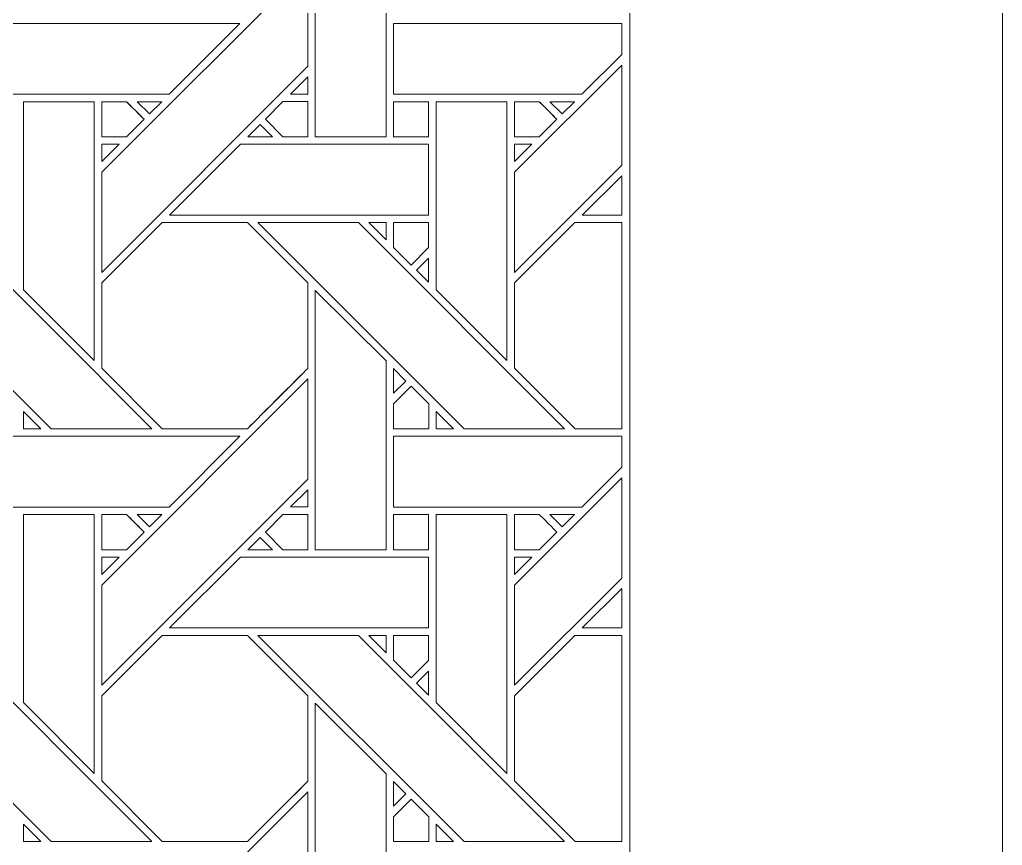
# Model space of a CAD drawing. Header units: inches. Extents: x 4.4 to 20.4, y 1.1 to 17.1.
# Drawn here: x 18.124 to 20.383, y 11.221 to 13.119 of the extents above; entities that cross this region are included whole.
import ezdxf

# ---------------------------------------------------------------- set-up
doc = ezdxf.new("R2010")
doc.units = ezdxf.units.IN
doc.header["$MEASUREMENT"] = 0
doc.layers.add('Design', color=7, linetype='Continuous', lineweight=0)

msp = doc.modelspace()

# ---------------------------------------------------------------- linework, layer by layer
at = {"layer": 'Design'}
for points, knots in [([(4.3829, 17.0948), (4.3829, 17.0948), (4.3829, 1.0948), (4.3829, 1.0948), (4.3829, 1.0948), (20.3829, 1.0948), (20.3829, 1.0948), (20.3829, 1.0948), (20.3829, 17.0948), (20.3829, 17.0948), (20.3829, 17.0948), (4.3829, 17.0948), (4.3829, 17.0948)], [0, 0, 0, 0, 1, 1, 1, 2, 2, 2, 3, 3, 3, 4, 4, 4, 4]), ([(19.3728, 16.2388), (19.3728, 16.2388), (5.2388, 16.2388), (5.2388, 16.2388), (5.2388, 16.2388), (5.2388, 1.9507), (5.2388, 1.9507), (5.2388, 1.9507), (19.5269, 1.9507), (19.5269, 1.9507), (19.5269, 1.9507), (19.5269, 16.2388), (19.5269, 16.2388), (19.5269, 16.2388), (19.3728, 16.2388), (19.3728, 16.2388)], [0, 0, 0, 0, 1, 1, 1, 2, 2, 2, 3, 3, 3, 4, 4, 4, 5, 5, 5, 5]), ([(18.8036, 12.8493), (18.8036, 12.8493), (18.8036, 13.4452), (18.8036, 13.4452), (18.8036, 13.4452), (18.9663, 13.283), (18.9663, 13.283), (18.9663, 13.283), (18.9663, 12.8493), (18.9663, 12.8493), (18.9663, 12.8493), (18.8036, 12.8493), (18.8036, 12.8493)], [0, 0, 0, 0, 1, 1, 1, 2, 2, 2, 3, 3, 3, 4, 4, 4, 4]), ([(18.7864, 13.0116), (18.7864, 13.0116), (18.3128, 12.5379), (18.3128, 12.5379), (18.3128, 12.5379), (18.3128, 12.768), (18.3128, 12.768), (18.3128, 12.768), (18.7864, 13.2416), (18.7864, 13.2416), (18.7864, 13.2416), (18.7864, 13.0116), (18.7864, 13.0116)], [0, 0, 0, 0, 1, 1, 1, 2, 2, 2, 3, 3, 3, 4, 4, 4, 4]), ([(18.4679, 12.9474), (18.4679, 12.9474), (18.0349, 12.9474), (18.0349, 12.9474), (18.0349, 12.9474), (18.0349, 13.1101), (18.0349, 13.1101), (18.0349, 13.1101), (18.6306, 13.1101), (18.6306, 13.1101), (18.6306, 13.1101), (18.4679, 12.9474), (18.4679, 12.9474)], [0, 0, 0, 0, 1, 1, 1, 2, 2, 2, 3, 3, 3, 4, 4, 4, 4]), ([(19.5079, 13.1101), (19.5079, 13.1101), (19.5079, 13.0386), (19.5079, 13.0386), (19.5079, 13.0386), (19.4166, 12.9474), (19.4166, 12.9474), (19.4166, 12.9474), (18.9836, 12.9474), (18.9836, 12.9474), (18.9836, 12.9474), (18.9836, 13.1101), (18.9836, 13.1101), (18.9836, 13.1101), (19.5079, 13.1101), (19.5079, 13.1101)], [0, 0, 0, 0, 1, 1, 1, 2, 2, 2, 3, 3, 3, 4, 4, 4, 5, 5, 5, 5]), ([(19.2615, 12.5379), (19.2615, 12.5379), (19.2615, 12.768), (19.2615, 12.768), (19.2615, 12.768), (19.5079, 13.0143), (19.5079, 13.0143), (19.5079, 13.0143), (19.5079, 12.7843), (19.5079, 12.7843), (19.5079, 12.7843), (19.2615, 12.5379), (19.2615, 12.5379)], [0, 0, 0, 0, 1, 1, 1, 2, 2, 2, 3, 3, 3, 4, 4, 4, 4]), ([(18.7864, 12.9872), (18.7864, 12.9872), (18.7864, 12.9474), (18.7864, 12.9474), (18.7864, 12.9474), (18.7467, 12.9474), (18.7467, 12.9474), (18.7467, 12.9474), (18.7864, 12.9872), (18.7864, 12.9872)], [0, 0, 0, 0, 1, 1, 1, 2, 2, 2, 3, 3, 3, 3]), ([(18.1327, 12.4979), (18.1327, 12.4979), (18.1327, 12.9301), (18.1327, 12.9301), (18.1327, 12.9301), (18.2956, 12.9301), (18.2956, 12.9301), (18.2956, 12.9301), (18.2956, 12.335), (18.2956, 12.335), (18.2956, 12.335), (18.1327, 12.4979), (18.1327, 12.4979)], [0, 0, 0, 0, 1, 1, 1, 2, 2, 2, 3, 3, 3, 4, 4, 4, 4]), ([(18.3699, 12.9301), (18.375, 12.925), (18.4058, 12.8942), (18.4102, 12.8898), (18.4102, 12.8898), (18.3698, 12.8494), (18.3698, 12.8494), (18.3698, 12.8494), (18.3128, 12.8494), (18.3128, 12.8494), (18.3128, 12.8494), (18.3128, 12.9301), (18.3128, 12.9301), (18.3128, 12.9301), (18.3699, 12.9301), (18.3699, 12.9301)], [0, 0, 0, 0, 1, 1, 1, 2, 2, 2, 3, 3, 3, 4, 4, 4, 5, 5, 5, 5]), ([(18.4102, 12.8898), (18.4102, 12.8898), (18.3698, 12.8494), (18.3698, 12.8494), (18.3698, 12.8494), (18.3128, 12.8494), (18.3128, 12.8494), (18.3128, 12.8494), (18.3128, 12.9301), (18.3128, 12.9301), (18.3128, 12.9301), (18.3699, 12.9301), (18.3699, 12.9301), (18.3752, 12.9248), (18.406, 12.894), (18.4102, 12.8898)], [0, 0, 0, 0, 1, 1, 1, 2, 2, 2, 3, 3, 3, 4, 4, 4, 5, 5, 5, 5]), ([(18.3942, 12.9301), (18.3942, 12.9301), (18.4507, 12.9301), (18.4507, 12.9301), (18.4507, 12.9301), (18.4224, 12.9019), (18.4224, 12.9019), (18.4224, 12.9019), (18.3942, 12.9301), (18.3942, 12.9301)], [0, 0, 0, 0, 1, 1, 1, 2, 2, 2, 3, 3, 3, 3]), ([(18.7294, 12.8494), (18.7294, 12.8494), (18.689, 12.8897), (18.689, 12.8897), (18.689, 12.8897), (18.7294, 12.9302), (18.7294, 12.9302), (18.7294, 12.9302), (18.7865, 12.9302), (18.7865, 12.9302), (18.7865, 12.9302), (18.7865, 12.8494), (18.7865, 12.8494), (18.7865, 12.8494), (18.7294, 12.8494), (18.7294, 12.8494)], [0, 0, 0, 0, 1, 1, 1, 2, 2, 2, 3, 3, 3, 4, 4, 4, 5, 5, 5, 5]), ([(18.7865, 12.8494), (18.7865, 12.8494), (18.7294, 12.8494), (18.7294, 12.8494), (18.7294, 12.8494), (18.689, 12.8897), (18.689, 12.8897), (18.689, 12.8897), (18.7294, 12.9302), (18.7294, 12.9302), (18.7294, 12.9302), (18.7865, 12.9302), (18.7865, 12.9302), (18.7865, 12.9302), (18.7865, 12.8494), (18.7865, 12.8494)], [0, 0, 0, 0, 1, 1, 1, 2, 2, 2, 3, 3, 3, 4, 4, 4, 5, 5, 5, 5]), ([(18.9837, 12.9301), (18.9837, 12.9301), (19.0639, 12.9301), (19.0639, 12.9301), (19.0639, 12.9301), (19.0639, 12.8494), (19.0639, 12.8494), (19.0639, 12.8494), (18.9837, 12.8494), (18.9837, 12.8494), (18.9837, 12.8494), (18.9837, 12.9301), (18.9837, 12.9301)], [0, 0, 0, 0, 1, 1, 1, 2, 2, 2, 3, 3, 3, 4, 4, 4, 4]), ([(18.9837, 12.8494), (18.9837, 12.8494), (18.9837, 12.9301), (18.9837, 12.9301), (18.9837, 12.9301), (19.0639, 12.9301), (19.0639, 12.9301), (19.0639, 12.9301), (19.0639, 12.8494), (19.0639, 12.8494), (19.0639, 12.8494), (18.9837, 12.8494), (18.9837, 12.8494)], [0, 0, 0, 0, 1, 1, 1, 2, 2, 2, 3, 3, 3, 4, 4, 4, 4]), ([(19.2443, 12.335), (19.2443, 12.335), (19.0814, 12.4979), (19.0814, 12.4979), (19.0814, 12.4979), (19.0814, 12.9301), (19.0814, 12.9301), (19.0814, 12.9301), (19.2443, 12.9301), (19.2443, 12.9301), (19.2443, 12.9301), (19.2443, 12.335), (19.2443, 12.335)], [0, 0, 0, 0, 1, 1, 1, 2, 2, 2, 3, 3, 3, 4, 4, 4, 4]), ([(19.3186, 12.9301), (19.3237, 12.925), (19.3545, 12.8942), (19.3589, 12.8898), (19.3589, 12.8898), (19.3185, 12.8494), (19.3185, 12.8494), (19.3185, 12.8494), (19.2615, 12.8494), (19.2615, 12.8494), (19.2615, 12.8494), (19.2615, 12.9301), (19.2615, 12.9301), (19.2615, 12.9301), (19.3186, 12.9301), (19.3186, 12.9301)], [0, 0, 0, 0, 1, 1, 1, 2, 2, 2, 3, 3, 3, 4, 4, 4, 5, 5, 5, 5]), ([(19.2615, 12.8494), (19.2615, 12.8494), (19.2615, 12.9301), (19.2615, 12.9301), (19.2615, 12.9301), (19.3186, 12.9301), (19.3186, 12.9301), (19.3238, 12.9249), (19.3546, 12.8941), (19.3589, 12.8898), (19.3589, 12.8898), (19.3185, 12.8494), (19.3185, 12.8494), (19.3185, 12.8494), (19.2615, 12.8494), (19.2615, 12.8494)], [0, 0, 0, 0, 1, 1, 1, 2, 2, 2, 3, 3, 3, 4, 4, 4, 5, 5, 5, 5]), ([(19.3429, 12.9301), (19.3429, 12.9301), (19.3994, 12.9301), (19.3994, 12.9301), (19.3994, 12.9301), (19.3711, 12.9019), (19.3711, 12.9019), (19.3711, 12.9019), (19.3429, 12.9301), (19.3429, 12.9301)], [0, 0, 0, 0, 1, 1, 1, 2, 2, 2, 3, 3, 3, 3]), ([(18.6768, 12.8776), (18.6768, 12.8776), (18.7051, 12.8493), (18.7051, 12.8493), (18.7051, 12.8493), (18.6486, 12.8493), (18.6486, 12.8493), (18.6486, 12.8493), (18.6768, 12.8776), (18.6768, 12.8776)], [0, 0, 0, 0, 1, 1, 1, 2, 2, 2, 3, 3, 3, 3]), ([(18.3526, 12.8322), (18.3526, 12.8322), (18.3128, 12.7924), (18.3128, 12.7924), (18.3128, 12.7924), (18.3128, 12.8322), (18.3128, 12.8322), (18.3128, 12.8322), (18.3526, 12.8322), (18.3526, 12.8322)], [0, 0, 0, 0, 1, 1, 1, 2, 2, 2, 3, 3, 3, 3]), ([(19.0639, 12.8322), (19.0639, 12.8322), (19.0639, 12.6694), (19.0639, 12.6694), (19.0639, 12.6694), (18.4686, 12.6694), (18.4686, 12.6694), (18.4686, 12.6694), (18.6314, 12.8322), (18.6314, 12.8322), (18.6314, 12.8322), (19.0639, 12.8322), (19.0639, 12.8322)], [0, 0, 0, 0, 1, 1, 1, 2, 2, 2, 3, 3, 3, 4, 4, 4, 4]), ([(19.3013, 12.8322), (19.3013, 12.8322), (19.2615, 12.7924), (19.2615, 12.7924), (19.2615, 12.7924), (19.2615, 12.8322), (19.2615, 12.8322), (19.2615, 12.8322), (19.3013, 12.8322), (19.3013, 12.8322)], [0, 0, 0, 0, 1, 1, 1, 2, 2, 2, 3, 3, 3, 3]), ([(19.4173, 12.6694), (19.4173, 12.6694), (19.5079, 12.7599), (19.5079, 12.7599), (19.5079, 12.7599), (19.5079, 12.6694), (19.5079, 12.6694), (19.5079, 12.6694), (19.4173, 12.6694), (19.4173, 12.6694)], [0, 0, 0, 0, 1, 1, 1, 2, 2, 2, 3, 3, 3, 3]), ([(18.4278, 12.1786), (18.4278, 12.1786), (18.1968, 12.1786), (18.1968, 12.1786), (18.1968, 12.1786), (17.7232, 12.6522), (17.7232, 12.6522), (17.7232, 12.6522), (17.9541, 12.6522), (17.9541, 12.6522), (17.9541, 12.6522), (18.4278, 12.1786), (18.4278, 12.1786)], [0, 0, 0, 0, 1, 1, 1, 2, 2, 2, 3, 3, 3, 4, 4, 4, 4]), ([(18.4515, 12.6523), (18.4515, 12.6523), (18.6477, 12.6523), (18.6477, 12.6523), (18.6477, 12.6523), (18.7865, 12.5135), (18.7865, 12.5135), (18.7865, 12.5135), (18.7865, 12.3173), (18.7865, 12.3173), (18.7687, 12.2994), (18.6567, 12.1876), (18.6478, 12.1786), (18.6478, 12.1786), (18.452, 12.1786), (18.452, 12.1786), (18.452, 12.1786), (18.3128, 12.3179), (18.3128, 12.3179), (18.3128, 12.3179), (18.3128, 12.5135), (18.3128, 12.5135), (18.3128, 12.5135), (18.4515, 12.6523), (18.4515, 12.6523)], [0, 0, 0, 0, 1, 1, 1, 2, 2, 2, 3, 3, 3, 4, 4, 4, 5, 5, 5, 6, 6, 6, 7, 7, 7, 8, 8, 8, 8]), ([(18.7865, 12.3173), (18.7682, 12.2989), (18.6564, 12.1872), (18.6478, 12.1786), (18.6478, 12.1786), (18.452, 12.1786), (18.452, 12.1786), (18.452, 12.1786), (18.3128, 12.3179), (18.3128, 12.3179), (18.3128, 12.3179), (18.3128, 12.5135), (18.3128, 12.5135), (18.3128, 12.5135), (18.4515, 12.6523), (18.4515, 12.6523), (18.4515, 12.6523), (18.6477, 12.6523), (18.6477, 12.6523), (18.6477, 12.6523), (18.7865, 12.5135), (18.7865, 12.5135), (18.7865, 12.5135), (18.7865, 12.3173), (18.7865, 12.3173)], [0, 0, 0, 0, 1, 1, 1, 2, 2, 2, 3, 3, 3, 4, 4, 4, 5, 5, 5, 6, 6, 6, 7, 7, 7, 8, 8, 8, 8]), ([(19.1455, 12.1786), (19.1455, 12.1786), (18.6719, 12.6522), (18.6719, 12.6522), (18.6719, 12.6522), (18.9029, 12.6522), (18.9029, 12.6522), (18.9029, 12.6522), (19.3765, 12.1786), (19.3765, 12.1786), (19.3765, 12.1786), (19.1455, 12.1786), (19.1455, 12.1786)], [0, 0, 0, 0, 1, 1, 1, 2, 2, 2, 3, 3, 3, 4, 4, 4, 4]), ([(18.927, 12.6522), (18.927, 12.6522), (18.9664, 12.6522), (18.9664, 12.6522), (18.9664, 12.6522), (18.9664, 12.6124), (18.9664, 12.6124), (18.9664, 12.6124), (18.927, 12.6522), (18.927, 12.6522)], [0, 0, 0, 0, 1, 1, 1, 2, 2, 2, 3, 3, 3, 3]), ([(19.0639, 12.6523), (19.0639, 12.6523), (19.0639, 12.5947), (19.0639, 12.5947), (19.0639, 12.5947), (19.024, 12.5547), (19.024, 12.5547), (19.024, 12.5547), (18.9837, 12.5951), (18.9837, 12.5951), (18.9837, 12.5951), (18.9837, 12.6523), (18.9837, 12.6523), (18.9837, 12.6523), (19.0639, 12.6523), (19.0639, 12.6523)], [0, 0, 0, 0, 1, 1, 1, 2, 2, 2, 3, 3, 3, 4, 4, 4, 5, 5, 5, 5]), ([(19.024, 12.5547), (19.024, 12.5547), (18.9837, 12.5951), (18.9837, 12.5951), (18.9837, 12.5951), (18.9837, 12.6523), (18.9837, 12.6523), (18.9837, 12.6523), (19.0639, 12.6523), (19.0639, 12.6523), (19.0639, 12.6523), (19.0639, 12.5947), (19.0639, 12.5947), (19.0639, 12.5947), (19.024, 12.5547), (19.024, 12.5547)], [0, 0, 0, 0, 1, 1, 1, 2, 2, 2, 3, 3, 3, 4, 4, 4, 5, 5, 5, 5]), ([(19.4002, 12.6523), (19.4002, 12.6523), (19.5079, 12.6523), (19.5079, 12.6523), (19.5079, 12.6523), (19.5079, 12.1786), (19.5079, 12.1786), (19.5079, 12.1786), (19.4008, 12.1786), (19.4008, 12.1786), (19.4008, 12.1786), (19.2615, 12.3179), (19.2615, 12.3179), (19.2615, 12.3179), (19.2615, 12.5135), (19.2615, 12.5135), (19.2615, 12.5135), (19.4002, 12.6523), (19.4002, 12.6523)], [0, 0, 0, 0, 1, 1, 1, 2, 2, 2, 3, 3, 3, 4, 4, 4, 5, 5, 5, 6, 6, 6, 6]), ([(19.4008, 12.1786), (19.4008, 12.1786), (19.2615, 12.3179), (19.2615, 12.3179), (19.2615, 12.3179), (19.2615, 12.5135), (19.2615, 12.5135), (19.2615, 12.5135), (19.4002, 12.6523), (19.4002, 12.6523), (19.4002, 12.6523), (19.5079, 12.6523), (19.5079, 12.6523), (19.5079, 12.6523), (19.5079, 12.1786), (19.5079, 12.1786), (19.5079, 12.1786), (19.4008, 12.1786), (19.4008, 12.1786)], [0, 0, 0, 0, 1, 1, 1, 2, 2, 2, 3, 3, 3, 4, 4, 4, 5, 5, 5, 6, 6, 6, 6]), ([(19.0639, 12.5704), (19.0639, 12.5704), (19.0639, 12.5152), (19.0639, 12.5152), (19.0639, 12.5152), (19.0361, 12.5426), (19.0361, 12.5426), (19.0361, 12.5426), (19.0639, 12.5704), (19.0639, 12.5704)], [0, 0, 0, 0, 1, 1, 1, 2, 2, 2, 3, 3, 3, 3]), ([(18.8036, 11.9006), (18.8036, 11.9006), (18.8036, 12.4964), (18.8036, 12.4964), (18.8036, 12.4964), (18.9663, 12.3343), (18.9663, 12.3343), (18.9663, 12.3343), (18.9663, 11.9006), (18.9663, 11.9006), (18.9663, 11.9006), (18.8036, 11.9006), (18.8036, 11.9006)], [0, 0, 0, 0, 1, 1, 1, 2, 2, 2, 3, 3, 3, 4, 4, 4, 4]), ([(18.9836, 12.26), (18.9836, 12.26), (18.9836, 12.3168), (18.9836, 12.3168), (18.9836, 12.3168), (19.0118, 12.2882), (19.0118, 12.2882), (19.0118, 12.2882), (18.9836, 12.26), (18.9836, 12.26)], [0, 0, 0, 0, 1, 1, 1, 2, 2, 2, 3, 3, 3, 3]), ([(18.7864, 12.0628), (18.7864, 12.0628), (18.3128, 11.5892), (18.3128, 11.5892), (18.3128, 11.5892), (18.3128, 11.8193), (18.3128, 11.8193), (18.3128, 11.8193), (18.7864, 12.2929), (18.7864, 12.2929), (18.7864, 12.2929), (18.7864, 12.0628), (18.7864, 12.0628)], [0, 0, 0, 0, 1, 1, 1, 2, 2, 2, 3, 3, 3, 4, 4, 4, 4]), ([(18.9837, 12.1784), (18.9837, 12.1784), (18.9837, 12.2357), (18.9837, 12.2357), (18.9837, 12.2357), (19.024, 12.276), (19.024, 12.276), (19.024, 12.276), (19.0643, 12.2357), (19.0643, 12.2357), (19.0643, 12.2357), (19.0643, 12.1784), (19.0643, 12.1784), (19.0643, 12.1784), (18.9837, 12.1784), (18.9837, 12.1784)], [0, 0, 0, 0, 1, 1, 1, 2, 2, 2, 3, 3, 3, 4, 4, 4, 5, 5, 5, 5]), ([(19.024, 12.276), (19.024, 12.276), (19.0643, 12.2357), (19.0643, 12.2357), (19.0643, 12.2357), (19.0643, 12.1784), (19.0643, 12.1784), (19.0643, 12.1784), (18.9837, 12.1784), (18.9837, 12.1784), (18.9837, 12.1784), (18.9837, 12.2357), (18.9837, 12.2357), (18.9837, 12.2357), (19.024, 12.276), (19.024, 12.276)], [0, 0, 0, 0, 1, 1, 1, 2, 2, 2, 3, 3, 3, 4, 4, 4, 5, 5, 5, 5]), ([(18.1328, 12.1786), (18.1328, 12.1786), (18.1328, 12.2184), (18.1328, 12.2184), (18.1328, 12.2184), (18.1725, 12.1786), (18.1725, 12.1786), (18.1725, 12.1786), (18.1328, 12.1786), (18.1328, 12.1786)], [0, 0, 0, 0, 1, 1, 1, 2, 2, 2, 3, 3, 3, 3]), ([(19.0815, 12.1786), (19.0815, 12.1786), (19.0815, 12.2184), (19.0815, 12.2184), (19.0815, 12.2184), (19.1213, 12.1786), (19.1213, 12.1786), (19.1213, 12.1786), (19.0815, 12.1786), (19.0815, 12.1786)], [0, 0, 0, 0, 1, 1, 1, 2, 2, 2, 3, 3, 3, 3]), ([(18.4679, 11.9986), (18.4679, 11.9986), (18.0349, 11.9986), (18.0349, 11.9986), (18.0349, 11.9986), (18.0349, 12.1613), (18.0349, 12.1613), (18.0349, 12.1613), (18.6306, 12.1613), (18.6306, 12.1613), (18.6306, 12.1613), (18.4679, 11.9986), (18.4679, 11.9986)], [0, 0, 0, 0, 1, 1, 1, 2, 2, 2, 3, 3, 3, 4, 4, 4, 4]), ([(19.5079, 12.0899), (19.5079, 12.0899), (19.4166, 11.9986), (19.4166, 11.9986), (19.4166, 11.9986), (18.9836, 11.9986), (18.9836, 11.9986), (18.9836, 11.9986), (18.9836, 12.1613), (18.9836, 12.1613), (18.9836, 12.1613), (19.5079, 12.1613), (19.5079, 12.1613), (19.5079, 12.1613), (19.5079, 12.0899), (19.5079, 12.0899)], [0, 0, 0, 0, 1, 1, 1, 2, 2, 2, 3, 3, 3, 4, 4, 4, 5, 5, 5, 5]), ([(19.2615, 11.5892), (19.2615, 11.5892), (19.2615, 11.8193), (19.2615, 11.8193), (19.2615, 11.8193), (19.5079, 12.0656), (19.5079, 12.0656), (19.5079, 12.0656), (19.5079, 11.8355), (19.5079, 11.8355), (19.5079, 11.8355), (19.2615, 11.5892), (19.2615, 11.5892)], [0, 0, 0, 0, 1, 1, 1, 2, 2, 2, 3, 3, 3, 4, 4, 4, 4]), ([(18.7864, 12.0384), (18.7864, 12.0384), (18.7864, 11.9987), (18.7864, 11.9987), (18.7864, 11.9987), (18.7467, 11.9987), (18.7467, 11.9987), (18.7467, 11.9987), (18.7864, 12.0384), (18.7864, 12.0384)], [0, 0, 0, 0, 1, 1, 1, 2, 2, 2, 3, 3, 3, 3]), ([(18.1327, 11.5492), (18.1327, 11.5492), (18.1327, 11.9814), (18.1327, 11.9814), (18.1327, 11.9814), (18.2956, 11.9814), (18.2956, 11.9814), (18.2956, 11.9814), (18.2956, 11.3863), (18.2956, 11.3863), (18.2956, 11.3863), (18.1327, 11.5492), (18.1327, 11.5492)], [0, 0, 0, 0, 1, 1, 1, 2, 2, 2, 3, 3, 3, 4, 4, 4, 4]), ([(18.3699, 11.9814), (18.375, 11.9763), (18.4058, 11.9455), (18.4102, 11.9411), (18.4102, 11.9411), (18.3698, 11.9006), (18.3698, 11.9006), (18.3698, 11.9006), (18.3128, 11.9006), (18.3128, 11.9006), (18.3128, 11.9006), (18.3128, 11.9814), (18.3128, 11.9814), (18.3128, 11.9814), (18.3699, 11.9814), (18.3699, 11.9814)], [0, 0, 0, 0, 1, 1, 1, 2, 2, 2, 3, 3, 3, 4, 4, 4, 5, 5, 5, 5]), ([(18.4102, 11.9411), (18.4102, 11.9411), (18.3698, 11.9006), (18.3698, 11.9006), (18.3698, 11.9006), (18.3128, 11.9006), (18.3128, 11.9006), (18.3128, 11.9006), (18.3128, 11.9814), (18.3128, 11.9814), (18.3128, 11.9814), (18.3699, 11.9814), (18.3699, 11.9814), (18.3752, 11.9761), (18.406, 11.9452), (18.4102, 11.9411)], [0, 0, 0, 0, 1, 1, 1, 2, 2, 2, 3, 3, 3, 4, 4, 4, 5, 5, 5, 5]), ([(18.3942, 11.9814), (18.3942, 11.9814), (18.4507, 11.9814), (18.4507, 11.9814), (18.4507, 11.9814), (18.4224, 11.9532), (18.4224, 11.9532), (18.4224, 11.9532), (18.3942, 11.9814), (18.3942, 11.9814)], [0, 0, 0, 0, 1, 1, 1, 2, 2, 2, 3, 3, 3, 3]), ([(18.7294, 11.9006), (18.7294, 11.9006), (18.689, 11.941), (18.689, 11.941), (18.689, 11.941), (18.7294, 11.9814), (18.7294, 11.9814), (18.7294, 11.9814), (18.7865, 11.9814), (18.7865, 11.9814), (18.7865, 11.9814), (18.7865, 11.9006), (18.7865, 11.9006), (18.7865, 11.9006), (18.7294, 11.9006), (18.7294, 11.9006)], [0, 0, 0, 0, 1, 1, 1, 2, 2, 2, 3, 3, 3, 4, 4, 4, 5, 5, 5, 5]), ([(18.7865, 11.9006), (18.7865, 11.9006), (18.7294, 11.9006), (18.7294, 11.9006), (18.7294, 11.9006), (18.689, 11.941), (18.689, 11.941), (18.689, 11.941), (18.7294, 11.9814), (18.7294, 11.9814), (18.7294, 11.9814), (18.7865, 11.9814), (18.7865, 11.9814), (18.7865, 11.9814), (18.7865, 11.9006), (18.7865, 11.9006)], [0, 0, 0, 0, 1, 1, 1, 2, 2, 2, 3, 3, 3, 4, 4, 4, 5, 5, 5, 5]), ([(18.9837, 11.9814), (18.9837, 11.9814), (19.0639, 11.9814), (19.0639, 11.9814), (19.0639, 11.9814), (19.0639, 11.9006), (19.0639, 11.9006), (19.0639, 11.9006), (18.9837, 11.9006), (18.9837, 11.9006), (18.9837, 11.9006), (18.9837, 11.9814), (18.9837, 11.9814)], [0, 0, 0, 0, 1, 1, 1, 2, 2, 2, 3, 3, 3, 4, 4, 4, 4]), ([(18.9837, 11.9006), (18.9837, 11.9006), (18.9837, 11.9814), (18.9837, 11.9814), (18.9837, 11.9814), (19.0639, 11.9814), (19.0639, 11.9814), (19.0639, 11.9814), (19.0639, 11.9006), (19.0639, 11.9006), (19.0639, 11.9006), (18.9837, 11.9006), (18.9837, 11.9006)], [0, 0, 0, 0, 1, 1, 1, 2, 2, 2, 3, 3, 3, 4, 4, 4, 4]), ([(19.2443, 11.3863), (19.2443, 11.3863), (19.0814, 11.5492), (19.0814, 11.5492), (19.0814, 11.5492), (19.0814, 11.9814), (19.0814, 11.9814), (19.0814, 11.9814), (19.2443, 11.9814), (19.2443, 11.9814), (19.2443, 11.9814), (19.2443, 11.3863), (19.2443, 11.3863)], [0, 0, 0, 0, 1, 1, 1, 2, 2, 2, 3, 3, 3, 4, 4, 4, 4]), ([(19.3186, 11.9814), (19.3237, 11.9763), (19.3545, 11.9455), (19.3589, 11.9411), (19.3589, 11.9411), (19.3185, 11.9006), (19.3185, 11.9006), (19.3185, 11.9006), (19.2615, 11.9006), (19.2615, 11.9006), (19.2615, 11.9006), (19.2615, 11.9814), (19.2615, 11.9814), (19.2615, 11.9814), (19.3186, 11.9814), (19.3186, 11.9814)], [0, 0, 0, 0, 1, 1, 1, 2, 2, 2, 3, 3, 3, 4, 4, 4, 5, 5, 5, 5]), ([(19.2615, 11.9006), (19.2615, 11.9006), (19.2615, 11.9814), (19.2615, 11.9814), (19.2615, 11.9814), (19.3186, 11.9814), (19.3186, 11.9814), (19.3238, 11.9762), (19.3546, 11.9454), (19.3589, 11.9411), (19.3589, 11.9411), (19.3185, 11.9006), (19.3185, 11.9006), (19.3185, 11.9006), (19.2615, 11.9006), (19.2615, 11.9006)], [0, 0, 0, 0, 1, 1, 1, 2, 2, 2, 3, 3, 3, 4, 4, 4, 5, 5, 5, 5]), ([(19.3429, 11.9814), (19.3429, 11.9814), (19.3994, 11.9814), (19.3994, 11.9814), (19.3994, 11.9814), (19.3711, 11.9532), (19.3711, 11.9532), (19.3711, 11.9532), (19.3429, 11.9814), (19.3429, 11.9814)], [0, 0, 0, 0, 1, 1, 1, 2, 2, 2, 3, 3, 3, 3]), ([(18.6769, 11.9289), (18.6769, 11.9289), (18.7051, 11.9006), (18.7051, 11.9006), (18.7051, 11.9006), (18.6486, 11.9006), (18.6486, 11.9006), (18.6486, 11.9006), (18.6769, 11.9289), (18.6769, 11.9289)], [0, 0, 0, 0, 1, 1, 1, 2, 2, 2, 3, 3, 3, 3]), ([(18.3526, 11.8835), (18.3526, 11.8835), (18.3128, 11.8436), (18.3128, 11.8436), (18.3128, 11.8436), (18.3128, 11.8835), (18.3128, 11.8835), (18.3128, 11.8835), (18.3526, 11.8835), (18.3526, 11.8835)], [0, 0, 0, 0, 1, 1, 1, 2, 2, 2, 3, 3, 3, 3]), ([(19.0639, 11.8835), (19.0639, 11.8835), (19.0639, 11.7207), (19.0639, 11.7207), (19.0639, 11.7207), (18.4686, 11.7207), (18.4686, 11.7207), (18.4686, 11.7207), (18.6314, 11.8835), (18.6314, 11.8835), (18.6314, 11.8835), (19.0639, 11.8835), (19.0639, 11.8835)], [0, 0, 0, 0, 1, 1, 1, 2, 2, 2, 3, 3, 3, 4, 4, 4, 4]), ([(19.3013, 11.8835), (19.3013, 11.8835), (19.2615, 11.8436), (19.2615, 11.8436), (19.2615, 11.8436), (19.2615, 11.8835), (19.2615, 11.8835), (19.2615, 11.8835), (19.3013, 11.8835), (19.3013, 11.8835)], [0, 0, 0, 0, 1, 1, 1, 2, 2, 2, 3, 3, 3, 3]), ([(19.4173, 11.7207), (19.4173, 11.7207), (19.5079, 11.8112), (19.5079, 11.8112), (19.5079, 11.8112), (19.5079, 11.7207), (19.5079, 11.7207), (19.5079, 11.7207), (19.4173, 11.7207), (19.4173, 11.7207)], [0, 0, 0, 0, 1, 1, 1, 2, 2, 2, 3, 3, 3, 3]), ([(18.1967, 11.2299), (18.1967, 11.2299), (17.7232, 11.7035), (17.7232, 11.7035), (17.7232, 11.7035), (17.9541, 11.7035), (17.9541, 11.7035), (17.9541, 11.7035), (18.4278, 11.2299), (18.4278, 11.2299), (18.4278, 11.2299), (18.1967, 11.2299), (18.1967, 11.2299)], [0, 0, 0, 0, 1, 1, 1, 2, 2, 2, 3, 3, 3, 4, 4, 4, 4]), ([(18.4515, 11.7035), (18.4515, 11.7035), (18.6477, 11.7035), (18.6477, 11.7035), (18.6477, 11.7035), (18.7865, 11.5648), (18.7865, 11.5648), (18.7865, 11.5648), (18.7865, 11.3686), (18.7865, 11.3686), (18.7687, 11.3507), (18.6567, 11.2389), (18.6478, 11.2299), (18.6478, 11.2299), (18.452, 11.2299), (18.452, 11.2299), (18.452, 11.2299), (18.3128, 11.3691), (18.3128, 11.3691), (18.3128, 11.3691), (18.3128, 11.5648), (18.3128, 11.5648), (18.3128, 11.5648), (18.4515, 11.7035), (18.4515, 11.7035)], [0, 0, 0, 0, 1, 1, 1, 2, 2, 2, 3, 3, 3, 4, 4, 4, 5, 5, 5, 6, 6, 6, 7, 7, 7, 8, 8, 8, 8]), ([(18.7865, 11.3686), (18.7685, 11.3505), (18.6566, 11.2388), (18.6478, 11.2299), (18.6478, 11.2299), (18.452, 11.2299), (18.452, 11.2299), (18.452, 11.2299), (18.3128, 11.3691), (18.3128, 11.3691), (18.3128, 11.3691), (18.3128, 11.5648), (18.3128, 11.5648), (18.3128, 11.5648), (18.4515, 11.7035), (18.4515, 11.7035), (18.4515, 11.7035), (18.6477, 11.7035), (18.6477, 11.7035), (18.6477, 11.7035), (18.7865, 11.5648), (18.7865, 11.5648), (18.7865, 11.5648), (18.7865, 11.3686), (18.7865, 11.3686)], [0, 0, 0, 0, 1, 1, 1, 2, 2, 2, 3, 3, 3, 4, 4, 4, 5, 5, 5, 6, 6, 6, 7, 7, 7, 8, 8, 8, 8]), ([(19.1455, 11.2299), (19.1455, 11.2299), (18.6719, 11.7035), (18.6719, 11.7035), (18.6719, 11.7035), (18.9029, 11.7035), (18.9029, 11.7035), (18.9029, 11.7035), (19.3765, 11.2299), (19.3765, 11.2299), (19.3765, 11.2299), (19.1455, 11.2299), (19.1455, 11.2299)], [0, 0, 0, 0, 1, 1, 1, 2, 2, 2, 3, 3, 3, 4, 4, 4, 4]), ([(18.9664, 11.7035), (18.9664, 11.7035), (18.9664, 11.6637), (18.9664, 11.6637), (18.9664, 11.6637), (18.927, 11.7035), (18.927, 11.7035), (18.927, 11.7035), (18.9664, 11.7035), (18.9664, 11.7035)], [0, 0, 0, 0, 1, 1, 1, 2, 2, 2, 3, 3, 3, 3]), ([(19.0639, 11.7035), (19.0639, 11.7035), (19.0639, 11.6459), (19.0639, 11.6459), (19.0639, 11.6459), (19.024, 11.606), (19.024, 11.606), (19.024, 11.606), (18.9837, 11.6463), (18.9837, 11.6463), (18.9837, 11.6463), (18.9837, 11.7035), (18.9837, 11.7035), (18.9837, 11.7035), (19.0639, 11.7035), (19.0639, 11.7035)], [0, 0, 0, 0, 1, 1, 1, 2, 2, 2, 3, 3, 3, 4, 4, 4, 5, 5, 5, 5]), ([(19.024, 11.606), (19.024, 11.606), (18.9837, 11.6463), (18.9837, 11.6463), (18.9837, 11.6463), (18.9837, 11.7035), (18.9837, 11.7035), (18.9837, 11.7035), (19.0639, 11.7035), (19.0639, 11.7035), (19.0639, 11.7035), (19.0639, 11.6459), (19.0639, 11.6459), (19.0639, 11.6459), (19.024, 11.606), (19.024, 11.606)], [0, 0, 0, 0, 1, 1, 1, 2, 2, 2, 3, 3, 3, 4, 4, 4, 5, 5, 5, 5]), ([(19.4002, 11.7035), (19.4002, 11.7035), (19.5079, 11.7035), (19.5079, 11.7035), (19.5079, 11.7035), (19.5079, 11.2299), (19.5079, 11.2299), (19.5079, 11.2299), (19.4008, 11.2299), (19.4008, 11.2299), (19.4008, 11.2299), (19.2615, 11.3691), (19.2615, 11.3691), (19.2615, 11.3691), (19.2615, 11.5648), (19.2615, 11.5648), (19.2615, 11.5648), (19.4002, 11.7035), (19.4002, 11.7035)], [0, 0, 0, 0, 1, 1, 1, 2, 2, 2, 3, 3, 3, 4, 4, 4, 5, 5, 5, 6, 6, 6, 6]), ([(19.4008, 11.2299), (19.4008, 11.2299), (19.2615, 11.3691), (19.2615, 11.3691), (19.2615, 11.3691), (19.2615, 11.5648), (19.2615, 11.5648), (19.2615, 11.5648), (19.4002, 11.7035), (19.4002, 11.7035), (19.4002, 11.7035), (19.5079, 11.7035), (19.5079, 11.7035), (19.5079, 11.7035), (19.5079, 11.2299), (19.5079, 11.2299), (19.5079, 11.2299), (19.4008, 11.2299), (19.4008, 11.2299)], [0, 0, 0, 0, 1, 1, 1, 2, 2, 2, 3, 3, 3, 4, 4, 4, 5, 5, 5, 6, 6, 6, 6]), ([(19.0639, 11.6217), (19.0639, 11.6217), (19.0639, 11.5665), (19.0639, 11.5665), (19.0639, 11.5665), (19.0361, 11.5939), (19.0361, 11.5939), (19.0361, 11.5939), (19.0639, 11.6217), (19.0639, 11.6217)], [0, 0, 0, 0, 1, 1, 1, 2, 2, 2, 3, 3, 3, 3]), ([(18.8036, 10.9519), (18.8036, 10.9519), (18.8036, 11.5477), (18.8036, 11.5477), (18.8036, 11.5477), (18.9663, 11.3856), (18.9663, 11.3856), (18.9663, 11.3856), (18.9663, 10.9519), (18.9663, 10.9519), (18.9663, 10.9519), (18.8036, 10.9519), (18.8036, 10.9519)], [0, 0, 0, 0, 1, 1, 1, 2, 2, 2, 3, 3, 3, 4, 4, 4, 4]), ([(18.9836, 11.3113), (18.9836, 11.3113), (18.9836, 11.3681), (18.9836, 11.3681), (18.9836, 11.3681), (19.0118, 11.3395), (19.0118, 11.3395), (19.0118, 11.3395), (18.9836, 11.3113), (18.9836, 11.3113)], [0, 0, 0, 0, 1, 1, 1, 2, 2, 2, 3, 3, 3, 3]), ([(18.7864, 11.1141), (18.7864, 11.1141), (18.3128, 10.6404), (18.3128, 10.6404), (18.3128, 10.6404), (18.3128, 10.8705), (18.3128, 10.8705), (18.3128, 10.8705), (18.7864, 11.3441), (18.7864, 11.3441), (18.7864, 11.3441), (18.7864, 11.1141), (18.7864, 11.1141)], [0, 0, 0, 0, 1, 1, 1, 2, 2, 2, 3, 3, 3, 4, 4, 4, 4]), ([(18.9837, 11.2297), (18.9837, 11.2297), (18.9837, 11.2869), (18.9837, 11.2869), (18.9837, 11.2869), (19.024, 11.3273), (19.024, 11.3273), (19.024, 11.3273), (19.0643, 11.287), (19.0643, 11.287), (19.0643, 11.287), (19.0643, 11.2297), (19.0643, 11.2297), (19.0643, 11.2297), (18.9837, 11.2297), (18.9837, 11.2297)], [0, 0, 0, 0, 1, 1, 1, 2, 2, 2, 3, 3, 3, 4, 4, 4, 5, 5, 5, 5]), ([(19.024, 11.3273), (19.024, 11.3273), (19.0643, 11.287), (19.0643, 11.287), (19.0643, 11.287), (19.0643, 11.2297), (19.0643, 11.2297), (19.0643, 11.2297), (18.9837, 11.2297), (18.9837, 11.2297), (18.9837, 11.2297), (18.9837, 11.2869), (18.9837, 11.2869), (18.9837, 11.2869), (19.024, 11.3273), (19.024, 11.3273)], [0, 0, 0, 0, 1, 1, 1, 2, 2, 2, 3, 3, 3, 4, 4, 4, 5, 5, 5, 5]), ([(18.1328, 11.2299), (18.1328, 11.2299), (18.1328, 11.2697), (18.1328, 11.2697), (18.1328, 11.2697), (18.1725, 11.2299), (18.1725, 11.2299), (18.1725, 11.2299), (18.1328, 11.2299), (18.1328, 11.2299)], [0, 0, 0, 0, 1, 1, 1, 2, 2, 2, 3, 3, 3, 3]), ([(19.0815, 11.2299), (19.0815, 11.2299), (19.0815, 11.2697), (19.0815, 11.2697), (19.0815, 11.2697), (19.1213, 11.2299), (19.1213, 11.2299), (19.1213, 11.2299), (19.0815, 11.2299), (19.0815, 11.2299)], [0, 0, 0, 0, 1, 1, 1, 2, 2, 2, 3, 3, 3, 3])]:
    msp.add_open_spline(points, degree=3, knots=knots, dxfattribs=at)

doc.saveas('drawing.dxf')
